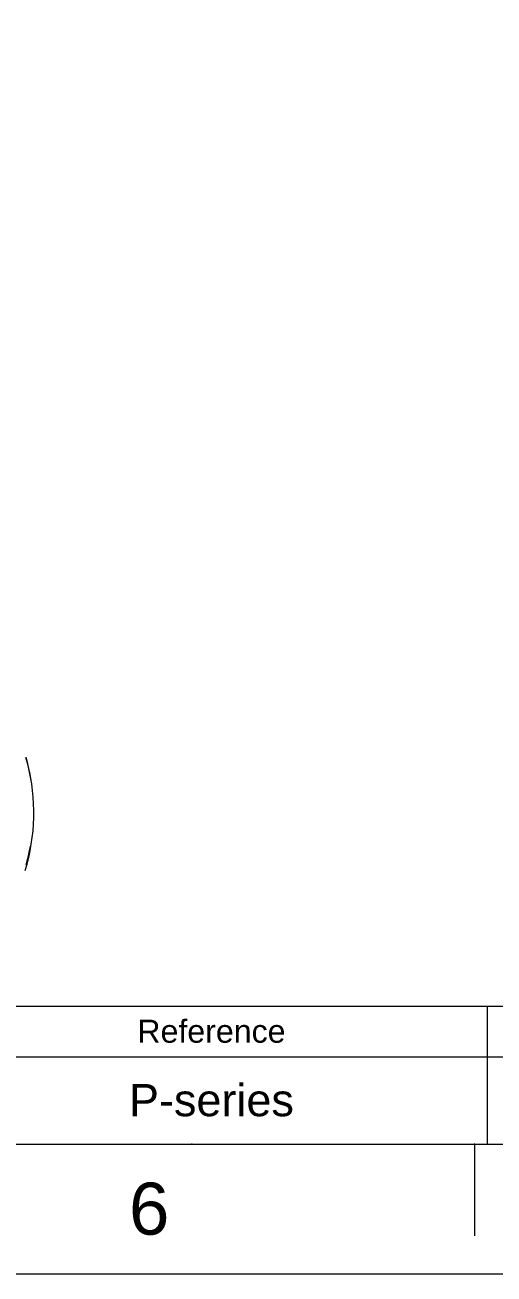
# Model space of a CAD drawing. Header units: millimetres. Extents: x 601 to 1195, y -1757 to -1337.
# Drawn here: x 990.6 to 1041.6, y -1757.2 to -1621.3 of the extents above; entities that cross this region are included whole.
import ezdxf

# ---------------------------------------------------------------- set-up
doc = ezdxf.new("R2010")
doc.units = ezdxf.units.MM
doc.header["$LTSCALE"] = 0.1
doc.layers.get('0').update_dxf_attribs({"lineweight": 13})
doc.layers.add('FORM', color=7, linetype='Continuous', lineweight=13)
doc.layers.add('TEXT', color=2, linetype='Continuous')
doc.styles.get("Standard").update_dxf_attribs({"font": 'arial.ttf'})

msp = doc.modelspace()

# ---------------------------------------------------------------- linework, layer by layer
for p, q in [((990.662, -1700.943), (990.829, -1701.562)), ((990.901, -1701.688), (990.709, -1700.98)), ((990.829, -1701.562), (990.978, -1702.185)), ((991.069, -1702.402), (990.901, -1701.688)), ((990.978, -1702.185), (991.108, -1702.813)), ((991.213, -1703.121), (991.069, -1702.402)), ((991.108, -1702.813), (991.22, -1703.444)), ((991.332, -1703.845), (991.213, -1703.121)), ((991.426, -1704.573), (991.332, -1703.845)), ((991.496, -1705.303), (991.426, -1704.573)), ((991.54, -1706.035), (991.496, -1705.303)), ((991.56, -1706.768), (991.54, -1706.035)), ((991.525, -1708.234), (991.555, -1707.502)), ((991.555, -1707.502), (991.56, -1706.768)), ((991.39, -1709.695), (991.47, -1708.966)), ((991.47, -1708.966), (991.525, -1708.234)), ((991.156, -1711.143), (991.286, -1710.421)), ((991.286, -1710.421), (991.39, -1709.695)), ((990.825, -1712.572), (991.003, -1711.86)), ((991.031, -1711.318), (990.874, -1712.01)), ((991.003, -1711.86), (991.156, -1711.143)), ((991.165, -1710.622), (991.031, -1711.318)), ((990.623, -1713.277), (990.825, -1712.572)), ((990.874, -1712.01), (990.694, -1712.696)), ((615.21, -1743.031), (1180.867, -1743.031)), ((1039.453, -1743.031), (1039.453, -1753.031))]:
    msp.add_line(p, q)
msp.add_lwpolyline([(601.069, -1337.172), (1195.008, -1337.172), (1195.008, -1757.172), (601.069, -1757.172)], close=True)
for p in [(1008.746, -1743.031), (1039.453, -1743.031)]:
    msp.add_point(p)
at = {"layer": 'FORM'}
for p, q in [((910.367, -1728.031), (1180.867, -1728.031)), ((1040.867, -1743.031), (1040.867, -1728.031)), ((1040.867, -1743.031), (1040.867, -1728.031)), ((1040.867, -1743.031), (1040.867, -1728.031)), ((980.867, -1733.531), (1120.867, -1733.531))]:
    msp.add_line(p, q, dxfattribs=at)

# ---------------------------------------------------------------- texts
at = {"insert": (1004.099, -1750.102), "char_height": 5.657, "attachment_point": 5}
msp.add_mtext_dynamic_manual_height_columns('6', width=50, gutter_width=12.5, heights=[0], dxfattribs=at)
at = {"layer": 'TEXT', "attachment_point": 5}
for s, insert, char_height in [('Reference', (1010.867, -1730.781), 2.5), ('P-series', (1010.867, -1738.281), 3.5)]:
    msp.add_mtext_dynamic_manual_height_columns(s, width=60, gutter_width=12.5, heights=[0], dxfattribs=dict(at, insert=insert, char_height=char_height))

doc.saveas('drawing.dxf')
